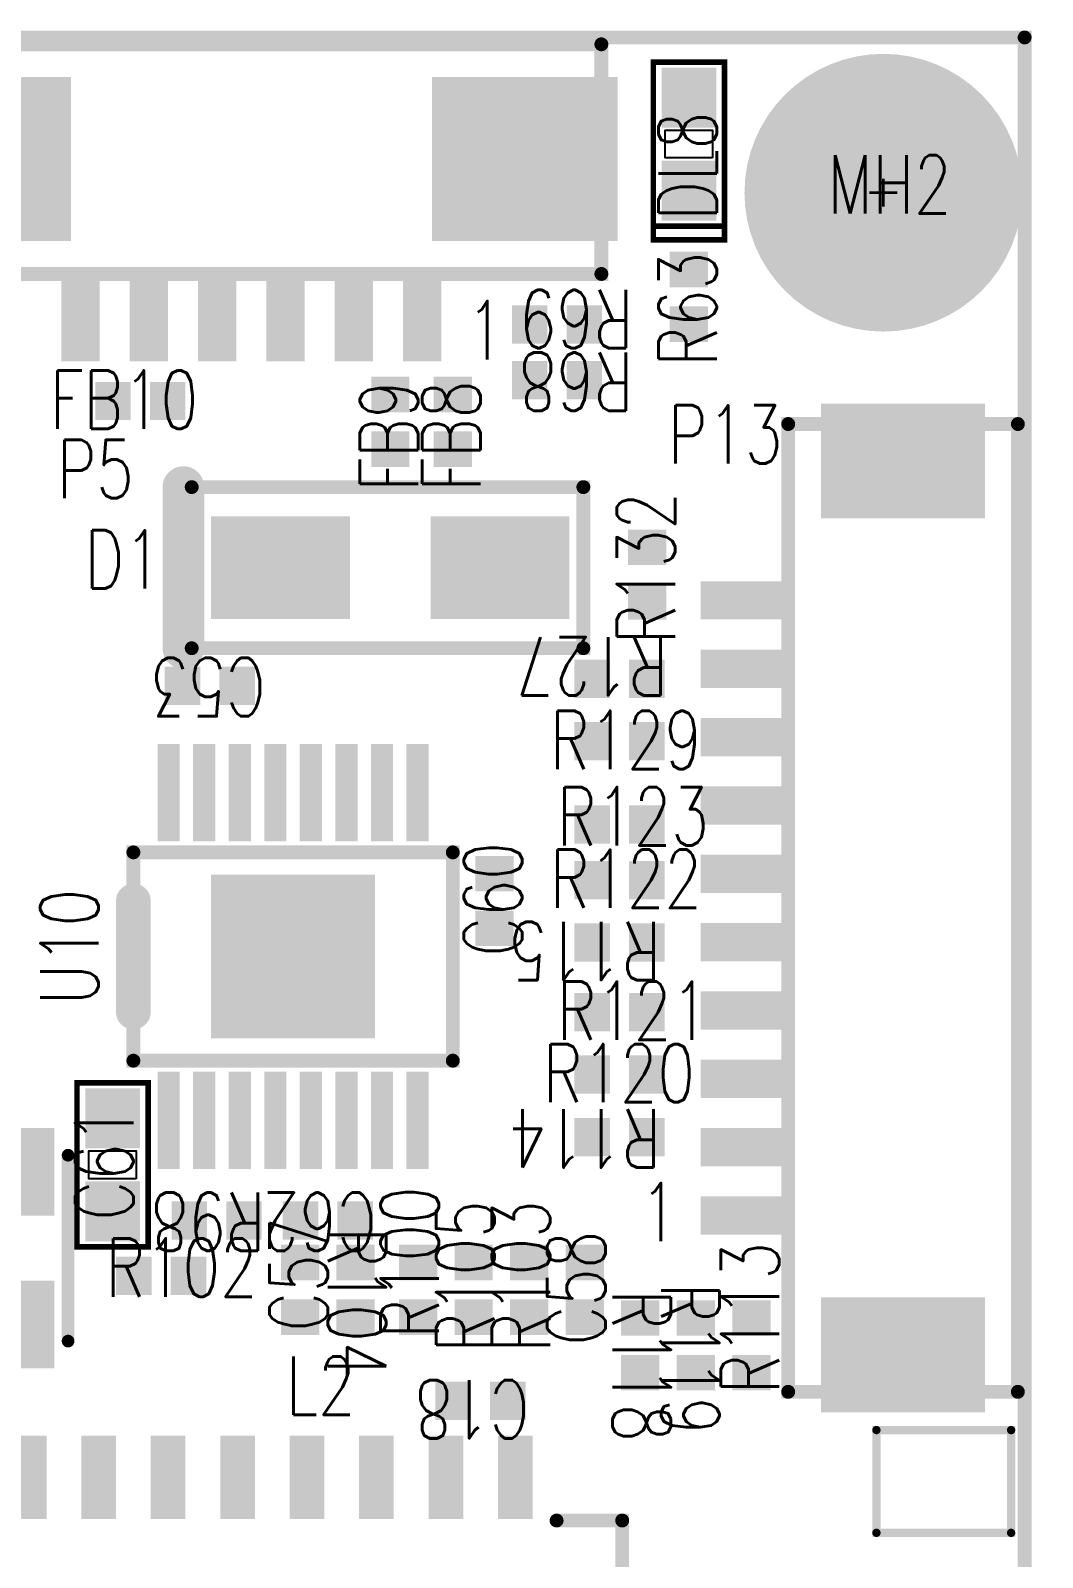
# Model space of a CAD drawing. Extents: x -29.1 to 29.3, y -21.3 to 21.1.
# Drawn here: x 10.82 to 29.33, y -6.8 to 21.13 of the extents above; entities that cross this region are included whole.
import ezdxf

# ---------------------------------------------------------------- set-up
doc = ezdxf.new("R2010")
doc.units = 0
doc.linetypes.add('KEEPOUT_00010000$0', pattern=[2, 1, 1])
doc.layers.get('0').update_dxf_attribs({"linetype": 'CONTINUOUS'})
for name, color, linetype in [('BOARD_OUTLINE_00', 5, 'CONTINUOUS'), ('COPPER_22', 6, 'CONTINUOUS'), ('DRIL_NPLTE_THRU_01', 3, 'CONTINUOUS'), ('DRIL_NPLTE_THRU_02', 112, 'CONTINUOUS'), ('DRIL_NPLTE_THRU_03', 2, 'CONTINUOUS'), ('DRIL_NPLTE_THRU_04', 4, 'CONTINUOUS'), ('DRIL_NPLTE_THRU_05', 171, 'CONTINUOUS'), ('DRIL_NPLTE_THRU_06', 1, 'CONTINUOUS'), ('DRIL_PLTE_THRU_01', 3, 'CONTINUOUS'), ('DRIL_PLTE_THRU_02', 112, 'CONTINUOUS'), ('DRIL_PLTE_THRU_03', 2, 'CONTINUOUS'), ('DRIL_PLTE_THRU_04', 4, 'CONTINUOUS'), ('DRIL_PLTE_THRU_05', 171, 'CONTINUOUS'), ('DRIL_PLTE_THRU_06', 1, 'CONTINUOUS'), ('DRIL_SYMBOL', 5, 'CONTINUOUS'), ('KEEPOUT_01', 136, 'CONTINUOUS'), ('PADS_BOT', 1, 'CONTINUOUS'), ('PADS_INNER', 3, 'CONTINUOUS'), ('PADS_TOP', 3, 'CONTINUOUS'), ('PART_NAME_01', 6, 'CONTINUOUS'), ('PART_TOP_2DLINE_01', 6, 'CONTINUOUS'), ('TEXT_22', 6, 'CONTINUOUS')]:
    doc.layers.add(name, color=color, linetype=linetype)
doc.styles.add('W0$2032', font='simplex', dxfattribs={"width": 0.75})

# ---------------------------------------------------------------- blocks, each defined once
blk = doc.blocks.new('SMOOTH_0$254')
at = {"const_width": 0.127}
blk.add_lwpolyline([(-0.0635, 0, 1), (0.0635, 0, 1)], format="xyb", close=True, dxfattribs=at)
blk = doc.blocks.new('BOARD_1')
at = {"layer": 'BOARD_OUTLINE_00', "const_width": 0.254}
blk.add_lwpolyline([(0, 0), (58, 0), (58, 42), (0, 42)], close=True, dxfattribs=at)
at = {"layer": 'BOARD_OUTLINE_00'}
blk.add_blockref('SMOOTH_0$254', (58, 42), dxfattribs=at)
blk = doc.blocks.new('SMOOTH_0$1524')
at = {"const_width": 0.0762}
blk.add_lwpolyline([(-0.0381, 0, 1), (0.0381, 0, 1)], format="xyb", close=True, dxfattribs=at)
blk = doc.blocks.new('COPPER_28')
at = {"layer": 'COPPER_22', "const_width": 0.1524}
blk.add_lwpolyline([(-1.3716, 0), (-3.8354, 0), (-3.8354, -1.8796), (-1.3716, -1.8796)], close=True, dxfattribs=at)
at = {"layer": 'COPPER_22'}
for p in [(-3.8354, 0), (-1.3716, 0), (-3.8354, -1.8796), (-1.3716, -1.8796)]:
    blk.add_blockref('SMOOTH_0$1524', p, dxfattribs=at)
blk = doc.blocks.new('SMOOTH_0$1016')
at = {"const_width": 0.0508}
blk.add_lwpolyline([(-0.0254, 0, 1), (0.0254, 0, 1)], format="xyb", close=True, dxfattribs=at)
blk = doc.blocks.new('PART_BODY_TOP_58')
at = {"layer": 'KEEPOUT_01', "linetype": 'KEEPOUT_00010000$0'}
blk.add_lwpolyline([(-0.4318, 0.254), (0.4318, 0.254), (0.4318, -0.254), (-0.4318, -0.254)], close=True, dxfattribs=at)
at = {"layer": 'PART_TOP_2DLINE_01', "const_width": 0.1016}
blk.add_lwpolyline([(-0.65, -1.5), (0.65, -1.5), (0.65, 1.5), (-0.65, 1.5), (-0.65, -1.5)], dxfattribs=at)
at = {"layer": 'PART_TOP_2DLINE_01'}
for p in [(-0.65, 1.5), (0.65, 1.5), (-0.65, -1.5), (-0.65, -1.5), (0.65, -1.5)]:
    blk.add_blockref('SMOOTH_0$1016', p, dxfattribs=at)
blk = doc.blocks.new('DRIL_HOLE_0')
blk.add_lwpolyline([(0, 0, 1), (0, 0, 1)], format="xyb", close=True)
blk = doc.blocks.new('PAD_0')
blk.add_lwpolyline([(0, 0, 1), (0, 0, 1)], format="xyb", close=True)
blk = doc.blocks.new('PAD_4')
at = {"const_width": 1}
blk.add_lwpolyline([(-0.55, 0), (0.55, 0)], dxfattribs=at)
blk = doc.blocks.new('STK_TOP_6')
at = {"layer": 'DRIL_NPLTE_THRU_01'}
blk.add_blockref('DRIL_HOLE_0', (0, 0), dxfattribs=at)
at = {"layer": 'DRIL_NPLTE_THRU_02'}
blk.add_blockref('DRIL_HOLE_0', (0, 0), dxfattribs=at)
at = {"layer": 'DRIL_NPLTE_THRU_03'}
blk.add_blockref('DRIL_HOLE_0', (0, 0), dxfattribs=at)
at = {"layer": 'DRIL_NPLTE_THRU_04'}
blk.add_blockref('DRIL_HOLE_0', (0, 0), dxfattribs=at)
at = {"layer": 'DRIL_NPLTE_THRU_05'}
blk.add_blockref('DRIL_HOLE_0', (0, 0), dxfattribs=at)
at = {"layer": 'DRIL_NPLTE_THRU_06'}
blk.add_blockref('DRIL_HOLE_0', (0, 0), dxfattribs=at)
at = {"layer": 'PADS_BOT'}
blk.add_blockref('PAD_0', (0, 0), dxfattribs=at)
at = {"layer": 'PADS_INNER'}
blk.add_blockref('PAD_0', (0, 0), dxfattribs=at)
at = {"layer": 'PADS_TOP', "rotation": 90}
blk.add_blockref('PAD_4', (0, 0), dxfattribs=at)
blk = doc.blocks.new('SYM_TOP_4')
for name, p in [('STK_TOP_6', (0, 0.85)), ('PART_BODY_TOP_58', (0, 0)), ('STK_TOP_6', (0, -0.85))]:
    blk.add_blockref(name, p)
blk = doc.blocks.new('PART_TOP_12')
blk.add_blockref('SYM_TOP_4', (0, 0))
at = {"layer": 'PART_NAME_01', "style": 'W0$2032', "width": 0.75}
blk.add_text('C61', height=1.0668, rotation=270, dxfattribs=at).set_placement((-0.381, 1.016))
blk = doc.blocks.new('SMOOTH_0$232')
at = {"const_width": 0.116}
blk.add_lwpolyline([(-0.058, 0, 1), (0.058, 0, 1)], format="xyb", close=True, dxfattribs=at)
blk = doc.blocks.new('PART_BODY_TOP_61')
at = {"layer": 'PART_TOP_2DLINE_01', "const_width": 0.232}
for points in [[(-1.7, 1.6), (1.7, 1.6)], [(-1.7, -1.6), (1.7, -1.6)]]:
    blk.add_lwpolyline(points, dxfattribs=at)
at = {"layer": 'PART_TOP_2DLINE_01'}
for p in [(-1.7, 1.6), (1.7, 1.6), (-1.7, -1.6), (1.7, -1.6)]:
    blk.add_blockref('SMOOTH_0$232', p, dxfattribs=at)
blk = doc.blocks.new('PAD_5')
at = {"const_width": 1.6002}
blk.add_lwpolyline([(-1.3462, 0), (1.3462, 0)], dxfattribs=at)
blk = doc.blocks.new('STK_TOP_9')
at = {"layer": 'DRIL_NPLTE_THRU_01'}
blk.add_blockref('DRIL_HOLE_0', (0, 0), dxfattribs=at)
at = {"layer": 'DRIL_NPLTE_THRU_02'}
blk.add_blockref('DRIL_HOLE_0', (0, 0), dxfattribs=at)
at = {"layer": 'DRIL_NPLTE_THRU_03'}
blk.add_blockref('DRIL_HOLE_0', (0, 0), dxfattribs=at)
at = {"layer": 'DRIL_NPLTE_THRU_04'}
blk.add_blockref('DRIL_HOLE_0', (0, 0), dxfattribs=at)
at = {"layer": 'DRIL_NPLTE_THRU_05'}
blk.add_blockref('DRIL_HOLE_0', (0, 0), dxfattribs=at)
at = {"layer": 'DRIL_NPLTE_THRU_06'}
blk.add_blockref('DRIL_HOLE_0', (0, 0), dxfattribs=at)
at = {"layer": 'PADS_BOT'}
blk.add_blockref('PAD_0', (0, 0), dxfattribs=at)
at = {"layer": 'PADS_INNER'}
blk.add_blockref('PAD_0', (0, 0), dxfattribs=at)
at = {"layer": 'PADS_TOP', "rotation": 90}
blk.add_blockref('PAD_5', (0, 0), dxfattribs=at)
blk = doc.blocks.new('SYM_TOP_7')
for name, p in [('STK_TOP_9', (-1.397, 0)), ('STK_TOP_9', (1.397, 0)), ('PART_BODY_TOP_61', (0, 0))]:
    blk.add_blockref(name, p)
blk = doc.blocks.new('PART_TOP_14')
blk.add_blockref('SYM_TOP_7', (0, 0))
at = {"layer": 'PART_NAME_01', "style": 'W0$2032', "width": 0.75}
blk.add_text('C55', height=1.0668, rotation=180, dxfattribs=at).set_placement((1.27, 0.635))
blk = doc.blocks.new('SMOOTH_0$762')
at = {"const_width": 0.381}
blk.add_lwpolyline([(-0.1905, 0, 1), (0.1905, 0, 1)], format="xyb", close=True, dxfattribs=at)
blk = doc.blocks.new('PART_BODY_TOP_62')
at = {"layer": 'PART_TOP_2DLINE_01'}
for points, const_width in [([(-1.4732, -3.6322), (-1.4732, 3.5306), (1.4732, 3.5306), (1.4732, -3.6322)], 0.254), ([(-1.4732, -3.7846), (1.4732, -3.7846)], 0.762)]:
    blk.add_lwpolyline(points, dxfattribs=dict(at, const_width=const_width))
for name, p in [('SMOOTH_0$254', (-1.4732, 3.5306)), ('SMOOTH_0$254', (1.4732, 3.5306)), ('SMOOTH_0$762', (-1.4732, -3.7846)), ('SMOOTH_0$254', (-1.4732, -3.6322)), ('SMOOTH_0$762', (1.4732, -3.7846)), ('SMOOTH_0$254', (1.4732, -3.6322))]:
    blk.add_blockref(name, p, dxfattribs=at)
blk = doc.blocks.new('PAD_6')
at = {"const_width": 1.88}
blk.add_lwpolyline([(-1.27, 0), (1.27, 0)], dxfattribs=at)
blk = doc.blocks.new('STK_TOP_10')
at = {"layer": 'DRIL_NPLTE_THRU_01'}
blk.add_blockref('DRIL_HOLE_0', (0, 0), dxfattribs=at)
at = {"layer": 'DRIL_NPLTE_THRU_02'}
blk.add_blockref('DRIL_HOLE_0', (0, 0), dxfattribs=at)
at = {"layer": 'DRIL_NPLTE_THRU_03'}
blk.add_blockref('DRIL_HOLE_0', (0, 0), dxfattribs=at)
at = {"layer": 'DRIL_NPLTE_THRU_04'}
blk.add_blockref('DRIL_HOLE_0', (0, 0), dxfattribs=at)
at = {"layer": 'DRIL_NPLTE_THRU_05'}
blk.add_blockref('DRIL_HOLE_0', (0, 0), dxfattribs=at)
at = {"layer": 'DRIL_NPLTE_THRU_06'}
blk.add_blockref('DRIL_HOLE_0', (0, 0), dxfattribs=at)
at = {"layer": 'PADS_BOT'}
blk.add_blockref('PAD_0', (0, 0), dxfattribs=at)
at = {"layer": 'PADS_INNER'}
blk.add_blockref('PAD_0', (0, 0), dxfattribs=at)
at = {"layer": 'PADS_TOP', "rotation": 90}
blk.add_blockref('PAD_6', (0, 0), dxfattribs=at)
blk = doc.blocks.new('SYM_TOP_8')
for name, p in [('STK_TOP_10', (0, 2.0066)), ('PART_BODY_TOP_62', (0, 0)), ('STK_TOP_10', (0, -2.0066))]:
    blk.add_blockref(name, p)
blk = doc.blocks.new('PART_TOP_19')
blk.add_blockref('SYM_TOP_8', (0, 0))
at = {"layer": 'PART_NAME_01', "style": 'W0$2032', "width": 0.75}
blk.add_text('D1', height=1.0668, rotation=90, dxfattribs=at).set_placement((0.381, -5.588))
blk = doc.blocks.new('PART_BODY_TOP_66')
at = {"layer": 'PART_TOP_2DLINE_01', "const_width": 0.254}
blk.add_lwpolyline([(-8.85, -0.8), (8.85, -0.8), (8.85, -5), (-8.85, -5)], close=True, dxfattribs=at)
at = {"layer": 'PART_TOP_2DLINE_01'}
for p in [(-8.85, -0.8), (8.85, -0.8), (-8.85, -5), (8.85, -5)]:
    blk.add_blockref('SMOOTH_0$254', p, dxfattribs=at)
blk = doc.blocks.new('PAD_7')
at = {"const_width": 0.7}
blk.add_lwpolyline([(-0.8, 0), (0.8, 0)], dxfattribs=at)
blk = doc.blocks.new('STK_TOP_12')
at = {"layer": 'DRIL_NPLTE_THRU_01'}
blk.add_blockref('DRIL_HOLE_0', (0, 0), dxfattribs=at)
at = {"layer": 'DRIL_NPLTE_THRU_02'}
blk.add_blockref('DRIL_HOLE_0', (0, 0), dxfattribs=at)
at = {"layer": 'DRIL_NPLTE_THRU_03'}
blk.add_blockref('DRIL_HOLE_0', (0, 0), dxfattribs=at)
at = {"layer": 'DRIL_NPLTE_THRU_04'}
blk.add_blockref('DRIL_HOLE_0', (0, 0), dxfattribs=at)
at = {"layer": 'DRIL_NPLTE_THRU_05'}
blk.add_blockref('DRIL_HOLE_0', (0, 0), dxfattribs=at)
at = {"layer": 'DRIL_NPLTE_THRU_06'}
blk.add_blockref('DRIL_HOLE_0', (0, 0), dxfattribs=at)
at = {"layer": 'PADS_BOT'}
blk.add_blockref('PAD_0', (0, 0), dxfattribs=at)
at = {"layer": 'PADS_INNER'}
blk.add_blockref('PAD_0', (0, 0), dxfattribs=at)
at = {"layer": 'PADS_TOP', "rotation": 90}
blk.add_blockref('PAD_7', (0, 0), dxfattribs=at)
blk = doc.blocks.new('PAD_8')
at = {"const_width": 2.1}
blk.add_lwpolyline([(-1.5, 0), (1.5, 0)], dxfattribs=at)
blk = doc.blocks.new('STK_TOP_13')
at = {"layer": 'DRIL_NPLTE_THRU_01'}
blk.add_blockref('DRIL_HOLE_0', (0, 0), dxfattribs=at)
at = {"layer": 'DRIL_NPLTE_THRU_02'}
blk.add_blockref('DRIL_HOLE_0', (0, 0), dxfattribs=at)
at = {"layer": 'DRIL_NPLTE_THRU_03'}
blk.add_blockref('DRIL_HOLE_0', (0, 0), dxfattribs=at)
at = {"layer": 'DRIL_NPLTE_THRU_04'}
blk.add_blockref('DRIL_HOLE_0', (0, 0), dxfattribs=at)
at = {"layer": 'DRIL_NPLTE_THRU_05'}
blk.add_blockref('DRIL_HOLE_0', (0, 0), dxfattribs=at)
at = {"layer": 'DRIL_NPLTE_THRU_06'}
blk.add_blockref('DRIL_HOLE_0', (0, 0), dxfattribs=at)
at = {"layer": 'PADS_BOT'}
blk.add_blockref('PAD_0', (0, 0), dxfattribs=at)
at = {"layer": 'PADS_INNER'}
blk.add_blockref('PAD_0', (0, 0), dxfattribs=at)
at = {"layer": 'PADS_TOP', "rotation": 90}
blk.add_blockref('PAD_8', (0, 0), dxfattribs=at)
blk = doc.blocks.new('SYM_TOP_12')
for name, p in [('STK_TOP_12', (-5.625, 0)), ('STK_TOP_12', (-4.375, 0)), ('STK_TOP_12', (-3.125, 0)), ('STK_TOP_12', (-1.875, 0)), ('STK_TOP_12', (-0.625, 0)), ('STK_TOP_12', (0.625, 0)), ('STK_TOP_12', (1.875, 0)), ('STK_TOP_12', (3.125, 0)), ('STK_TOP_12', (4.375, 0)), ('STK_TOP_12', (5.625, 0)), ('STK_TOP_13', (-8.175, -2.9)), ('STK_TOP_13', (8.175, -2.9)), ('PART_BODY_TOP_66', (0, 0))]:
    blk.add_blockref(name, p)
blk = doc.blocks.new('PART_TOP_31')
blk.add_blockref('SYM_TOP_12', (0, 0))
at = {"layer": 'PART_NAME_01', "style": 'W0$2032', "width": 0.75}
blk.add_text('P13', height=1.0668, rotation=270, dxfattribs=at).set_placement((8.128, 1.397))
blk = doc.blocks.new('PART_BODY_TOP_68')
at = {"layer": 'PART_TOP_2DLINE_01', "const_width": 0.254}
blk.add_lwpolyline([(-6.4, -0.8), (6.4, -0.8), (6.4, -5), (-6.4, -5)], close=True, dxfattribs=at)
at = {"layer": 'PART_TOP_2DLINE_01'}
for p in [(-6.4, -0.8), (6.4, -0.8), (-6.4, -5), (6.4, -5)]:
    blk.add_blockref('SMOOTH_0$254', p, dxfattribs=at)
blk = doc.blocks.new('PAD_9')
at = {"const_width": 3}
blk.add_lwpolyline([(-1.7, 0), (1.7, 0)], dxfattribs=at)
blk = doc.blocks.new('STK_TOP_14')
at = {"layer": 'DRIL_NPLTE_THRU_01'}
blk.add_blockref('DRIL_HOLE_0', (0, 0), dxfattribs=at)
at = {"layer": 'DRIL_NPLTE_THRU_02'}
blk.add_blockref('DRIL_HOLE_0', (0, 0), dxfattribs=at)
at = {"layer": 'DRIL_NPLTE_THRU_03'}
blk.add_blockref('DRIL_HOLE_0', (0, 0), dxfattribs=at)
at = {"layer": 'DRIL_NPLTE_THRU_04'}
blk.add_blockref('DRIL_HOLE_0', (0, 0), dxfattribs=at)
at = {"layer": 'DRIL_NPLTE_THRU_05'}
blk.add_blockref('DRIL_HOLE_0', (0, 0), dxfattribs=at)
at = {"layer": 'DRIL_NPLTE_THRU_06'}
blk.add_blockref('DRIL_HOLE_0', (0, 0), dxfattribs=at)
at = {"layer": 'PADS_BOT'}
blk.add_blockref('PAD_0', (0, 0), dxfattribs=at)
at = {"layer": 'PADS_INNER'}
blk.add_blockref('PAD_0', (0, 0), dxfattribs=at)
at = {"layer": 'PADS_TOP'}
blk.add_blockref('PAD_9', (0, 0), dxfattribs=at)
blk = doc.blocks.new('SYM_TOP_14')
for name, p in [('STK_TOP_12', (-3.125, 0)), ('STK_TOP_12', (-1.875, 0)), ('STK_TOP_12', (-0.625, 0)), ('STK_TOP_12', (0.625, 0)), ('STK_TOP_12', (1.875, 0)), ('STK_TOP_12', (3.125, 0)), ('PART_BODY_TOP_68', (0, 0)), ('STK_TOP_14', (-5, -2.9)), ('STK_TOP_14', (5, -2.9))]:
    blk.add_blockref(name, p)
blk = doc.blocks.new('PART_TOP_33')
blk.add_blockref('SYM_TOP_14', (0, 0))
at = {"layer": 'PART_NAME_01', "style": 'W0$2032', "width": 0.75}
blk.add_text('P5', height=1.0668, rotation=180, dxfattribs=at).set_placement((3.556, 3.302))
blk = doc.blocks.new('SMOOTH_0$635')
at = {"const_width": 0.3175}
blk.add_lwpolyline([(-0.15875, 0, 1), (0.15875, 0, 1)], format="xyb", close=True, dxfattribs=at)
blk = doc.blocks.new('PART_BODY_TOP_69')
at = {"layer": 'PART_TOP_2DLINE_01', "const_width": 0.254}
blk.add_lwpolyline([(-2.921, -1.905), (2.921, -1.905), (2.921, 1.905), (-2.921, 1.905)], close=True, dxfattribs=at)
at = {"layer": 'PART_TOP_2DLINE_01', "const_width": 0.635}
blk.add_lwpolyline([(-2.921, 1.016), (-2.921, -1.016)], dxfattribs=at)
at = {"layer": 'PART_TOP_2DLINE_01'}
for name, p in [('SMOOTH_0$254', (-2.921, 1.905)), ('SMOOTH_0$254', (2.921, 1.905)), ('SMOOTH_0$635', (-2.921, 1.016)), ('SMOOTH_0$635', (-2.921, -1.016)), ('SMOOTH_0$254', (-2.921, -1.905)), ('SMOOTH_0$254', (2.921, -1.905))]:
    blk.add_blockref(name, p, dxfattribs=at)
blk = doc.blocks.new('PAD_10')
at = {"const_width": 0.406}
blk.add_lwpolyline([(-0.889, 0), (0.889, 0)], dxfattribs=at)
blk = doc.blocks.new('STK_TOP_15')
at = {"layer": 'DRIL_NPLTE_THRU_01'}
blk.add_blockref('DRIL_HOLE_0', (0, 0), dxfattribs=at)
at = {"layer": 'DRIL_NPLTE_THRU_02'}
blk.add_blockref('DRIL_HOLE_0', (0, 0), dxfattribs=at)
at = {"layer": 'DRIL_NPLTE_THRU_03'}
blk.add_blockref('DRIL_HOLE_0', (0, 0), dxfattribs=at)
at = {"layer": 'DRIL_NPLTE_THRU_04'}
blk.add_blockref('DRIL_HOLE_0', (0, 0), dxfattribs=at)
at = {"layer": 'DRIL_NPLTE_THRU_05'}
blk.add_blockref('DRIL_HOLE_0', (0, 0), dxfattribs=at)
at = {"layer": 'DRIL_NPLTE_THRU_06'}
blk.add_blockref('DRIL_HOLE_0', (0, 0), dxfattribs=at)
at = {"layer": 'PADS_BOT'}
blk.add_blockref('PAD_0', (0, 0), dxfattribs=at)
at = {"layer": 'PADS_INNER'}
blk.add_blockref('PAD_0', (0, 0), dxfattribs=at)
at = {"layer": 'PADS_TOP', "rotation": 90}
blk.add_blockref('PAD_10', (0, 0), dxfattribs=at)
blk = doc.blocks.new('PAD_11')
at = {"const_width": 2.9972}
blk.add_lwpolyline([(-1.4986, 0), (1.4986, 0)], dxfattribs=at)
blk = doc.blocks.new('STK_TOP_16')
at = {"layer": 'DRIL_NPLTE_THRU_01'}
blk.add_blockref('DRIL_HOLE_0', (0, 0), dxfattribs=at)
at = {"layer": 'DRIL_NPLTE_THRU_02'}
blk.add_blockref('DRIL_HOLE_0', (0, 0), dxfattribs=at)
at = {"layer": 'DRIL_NPLTE_THRU_03'}
blk.add_blockref('DRIL_HOLE_0', (0, 0), dxfattribs=at)
at = {"layer": 'DRIL_NPLTE_THRU_04'}
blk.add_blockref('DRIL_HOLE_0', (0, 0), dxfattribs=at)
at = {"layer": 'DRIL_NPLTE_THRU_05'}
blk.add_blockref('DRIL_HOLE_0', (0, 0), dxfattribs=at)
at = {"layer": 'DRIL_NPLTE_THRU_06'}
blk.add_blockref('DRIL_HOLE_0', (0, 0), dxfattribs=at)
at = {"layer": 'PADS_BOT'}
blk.add_blockref('PAD_0', (0, 0), dxfattribs=at)
at = {"layer": 'PADS_INNER'}
blk.add_blockref('PAD_0', (0, 0), dxfattribs=at)
at = {"layer": 'PADS_TOP'}
blk.add_blockref('PAD_11', (0, 0), dxfattribs=at)
blk = doc.blocks.new('SYM_TOP_15')
for name, p in [('STK_TOP_15', (-2.275, 2.997)), ('STK_TOP_15', (-1.625, 2.997)), ('STK_TOP_15', (-0.975, 2.997)), ('STK_TOP_15', (-0.325, 2.997)), ('STK_TOP_15', (0.325, 2.997)), ('STK_TOP_15', (0.975, 2.997)), ('STK_TOP_15', (1.625, 2.997)), ('STK_TOP_15', (2.275, 2.997)), ('PART_BODY_TOP_69', (0, 0)), ('STK_TOP_16', (0, 0)), ('STK_TOP_15', (-2.275, -2.997)), ('STK_TOP_15', (-1.625, -2.997)), ('STK_TOP_15', (-0.975, -2.997)), ('STK_TOP_15', (-0.325, -2.997)), ('STK_TOP_15', (0.325, -2.997)), ('STK_TOP_15', (0.975, -2.997)), ('STK_TOP_15', (1.625, -2.997)), ('STK_TOP_15', (2.275, -2.997))]:
    blk.add_blockref(name, p)
blk = doc.blocks.new('PART_TOP_35')
blk.add_blockref('SYM_TOP_15', (0, 0))
at = {"layer": 'PART_NAME_01', "style": 'W0$2032', "width": 0.75}
blk.add_text('U10', height=1.0668, rotation=90, dxfattribs=at).set_placement((-3.556, -0.889))
blk = doc.blocks.new('PAD_19')
at = {"const_width": 0.65}
blk.add_lwpolyline([(-0.35, 0), (0.35, 0)], dxfattribs=at)
blk = doc.blocks.new('STK_TOP_31')
at = {"layer": 'DRIL_NPLTE_THRU_01'}
blk.add_blockref('DRIL_HOLE_0', (0, 0), dxfattribs=at)
at = {"layer": 'DRIL_NPLTE_THRU_02'}
blk.add_blockref('DRIL_HOLE_0', (0, 0), dxfattribs=at)
at = {"layer": 'DRIL_NPLTE_THRU_03'}
blk.add_blockref('DRIL_HOLE_0', (0, 0), dxfattribs=at)
at = {"layer": 'DRIL_NPLTE_THRU_04'}
blk.add_blockref('DRIL_HOLE_0', (0, 0), dxfattribs=at)
at = {"layer": 'DRIL_NPLTE_THRU_05'}
blk.add_blockref('DRIL_HOLE_0', (0, 0), dxfattribs=at)
at = {"layer": 'DRIL_NPLTE_THRU_06'}
blk.add_blockref('DRIL_HOLE_0', (0, 0), dxfattribs=at)
at = {"layer": 'PADS_BOT'}
blk.add_blockref('PAD_0', (0, 0), dxfattribs=at)
at = {"layer": 'PADS_INNER'}
blk.add_blockref('PAD_0', (0, 0), dxfattribs=at)
at = {"layer": 'PADS_TOP', "rotation": 90}
blk.add_blockref('PAD_19', (0, 0), dxfattribs=at)
blk = doc.blocks.new('SYM_TOP_25')
for p in [(-0.5, 0), (0.5, 0)]:
    blk.add_blockref('STK_TOP_31', p)
blk = doc.blocks.new('PART_TOP_75')
blk.add_blockref('SYM_TOP_25', (0, 0))
at = {"layer": 'PART_NAME_01', "style": 'W0$2032', "width": 0.75}
blk.add_text('C18', height=1.0668, dxfattribs=at).set_placement((-0.889, -0.381))
blk = doc.blocks.new('PART_TOP_104')
blk.add_blockref('SYM_TOP_25', (0, 0))
at = {"layer": 'PART_NAME_01', "style": 'W0$2032', "width": 0.75}
blk.add_text('C53', height=1.0668, rotation=180, dxfattribs=at).set_placement((1.016, 0.508))
blk = doc.blocks.new('PART_TOP_105')
blk.add_blockref('SYM_TOP_25', (0, 0))
at = {"layer": 'PART_NAME_01', "style": 'W0$2032', "width": 0.75}
blk.add_text('C57', height=1.0668, rotation=180, dxfattribs=at).set_placement((0.762, 0.508))
blk = doc.blocks.new('PART_TOP_106')
blk.add_blockref('SYM_TOP_25', (0, 0))
at = {"layer": 'PART_NAME_01', "style": 'W0$2032', "width": 0.75}
blk.add_text('C58', height=1.0668, dxfattribs=at).set_placement((-1.016, -0.381))
blk = doc.blocks.new('PART_TOP_108')
blk.add_blockref('SYM_TOP_25', (0, 0))
at = {"layer": 'PART_NAME_01', "style": 'W0$2032', "width": 0.75}
blk.add_text('C60', height=1.0668, dxfattribs=at).set_placement((-1.016, -0.508))
blk = doc.blocks.new('PART_TOP_109')
blk.add_blockref('SYM_TOP_25', (0, 0))
at = {"layer": 'PART_NAME_01', "style": 'W0$2032', "width": 0.75}
blk.add_text('C62', height=1.0668, rotation=180, dxfattribs=at).set_placement((0.889, 0.508))
blk = doc.blocks.new('PART_TOP_144')
blk.add_blockref('SYM_TOP_25', (0, 0))
at = {"layer": 'PART_NAME_01', "style": 'W0$2032', "width": 0.75}
blk.add_text('FB8', height=1.0668, rotation=180, dxfattribs=at).set_placement((1.27, 0.508))
blk = doc.blocks.new('PART_TOP_145')
blk.add_blockref('SYM_TOP_25', (0, 0))
at = {"layer": 'PART_NAME_01', "style": 'W0$2032', "width": 0.75}
blk.add_text('FB9', height=1.0668, rotation=180, dxfattribs=at).set_placement((1.27, 0.508))
blk = doc.blocks.new('PART_TOP_147')
blk.add_blockref('SYM_TOP_25', (0, 0))
at = {"layer": 'PART_NAME_01', "style": 'W0$2032', "width": 0.75}
blk.add_text('R100', height=1.0668, rotation=180, dxfattribs=at).set_placement((0.889, 0.381))
blk = doc.blocks.new('PART_TOP_148')
blk.add_blockref('SYM_TOP_25', (0, 0))
at = {"layer": 'PART_NAME_01', "style": 'W0$2032', "width": 0.75}
blk.add_text('R102', height=1.0668, dxfattribs=at).set_placement((-1.016, -0.381))
blk = doc.blocks.new('PART_TOP_149')
blk.add_blockref('SYM_TOP_25', (0, 0))
at = {"layer": 'PART_NAME_01', "style": 'W0$2032', "width": 0.75}
blk.add_text('R103', height=1.0668, dxfattribs=at).set_placement((-1.143, -0.381))
blk = doc.blocks.new('PART_TOP_150')
blk.add_blockref('SYM_TOP_25', (0, 0))
at = {"layer": 'PART_NAME_01', "style": 'W0$2032', "width": 0.75}
blk.add_text('R104', height=1.0668, dxfattribs=at).set_placement((-1.143, -0.508))
blk = doc.blocks.new('PART_TOP_151')
blk.add_blockref('SYM_TOP_25', (0, 0))
at = {"layer": 'PART_NAME_01', "style": 'W0$2032', "width": 0.75}
blk.add_text('R105', height=1.0668, dxfattribs=at).set_placement((-1.143, -0.381))
blk = doc.blocks.new('PART_TOP_159')
blk.add_blockref('SYM_TOP_25', (0, 0))
at = {"layer": 'PART_NAME_01', "style": 'W0$2032', "width": 0.75}
blk.add_text('R113', height=1.0668, dxfattribs=at).set_placement((-0.889, -0.508))
blk = doc.blocks.new('PART_TOP_160')
blk.add_blockref('SYM_TOP_25', (0, 0))
at = {"layer": 'PART_NAME_01', "style": 'W0$2032', "width": 0.75}
blk.add_text('R114', height=1.0668, dxfattribs=at).set_placement((-0.762, -0.508))
blk = doc.blocks.new('PART_TOP_161')
blk.add_blockref('SYM_TOP_25', (0, 0))
at = {"layer": 'PART_NAME_01', "style": 'W0$2032', "width": 0.75}
blk.add_text('R115', height=1.0668, dxfattribs=at).set_placement((-0.762, -0.381))
blk = doc.blocks.new('PART_TOP_164')
blk.add_blockref('SYM_TOP_25', (0, 0))
at = {"layer": 'PART_NAME_01', "style": 'W0$2032', "width": 0.75}
blk.add_text('R118', height=1.0668, dxfattribs=at).set_placement((-1.016, -0.508))
blk = doc.blocks.new('PART_TOP_165')
blk.add_blockref('SYM_TOP_25', (0, 0))
at = {"layer": 'PART_NAME_01', "style": 'W0$2032', "width": 0.75}
blk.add_text('R119', height=1.0668, dxfattribs=at).set_placement((-1.143, -0.635))
blk = doc.blocks.new('PART_TOP_166')
blk.add_blockref('SYM_TOP_25', (0, 0))
at = {"layer": 'PART_NAME_01', "style": 'W0$2032', "width": 0.75}
blk.add_text('R120', height=1.0668, dxfattribs=at).set_placement((-1.397, -0.508))
blk = doc.blocks.new('PART_TOP_167')
blk.add_blockref('SYM_TOP_25', (0, 0))
at = {"layer": 'PART_NAME_01', "style": 'W0$2032', "width": 0.75}
blk.add_text('R121', height=1.0668, dxfattribs=at).set_placement((-1.143, -0.508))
blk = doc.blocks.new('PART_TOP_168')
blk.add_blockref('SYM_TOP_25', (0, 0))
at = {"layer": 'PART_NAME_01', "style": 'W0$2032', "width": 0.75}
blk.add_text('R122', height=1.0668, dxfattribs=at).set_placement((-1.27, -0.508))
blk = doc.blocks.new('PART_TOP_169')
blk.add_blockref('SYM_TOP_25', (0, 0))
at = {"layer": 'PART_NAME_01', "style": 'W0$2032', "width": 0.75}
blk.add_text('R123', height=1.0668, dxfattribs=at).set_placement((-1.143, -0.381))
blk = doc.blocks.new('PART_TOP_173')
blk.add_blockref('SYM_TOP_25', (0, 0))
at = {"layer": 'PART_NAME_01', "style": 'W0$2032', "width": 0.75}
blk.add_text('R127', height=1.0668, rotation=180, dxfattribs=at).set_placement((0.889, 0.762))
blk = doc.blocks.new('PART_TOP_175')
blk.add_blockref('SYM_TOP_25', (0, 0))
at = {"layer": 'PART_NAME_01', "style": 'W0$2032', "width": 0.75}
blk.add_text('R129', height=1.0668, rotation=180, dxfattribs=at).set_placement((1.27, 0.508))
blk = doc.blocks.new('PART_TOP_178')
blk.add_blockref('SYM_TOP_25', (0, 0))
at = {"layer": 'PART_NAME_01', "style": 'W0$2032', "width": 0.75}
blk.add_text('R132', height=1.0668, dxfattribs=at).set_placement((-1.27, -0.508))
blk = doc.blocks.new('PART_TOP_233')
blk.add_blockref('SYM_TOP_25', (0, 0))
at = {"layer": 'PART_NAME_01', "style": 'W0$2032', "width": 0.75}
blk.add_text('R63', height=1.0668, dxfattribs=at).set_placement((-1.27, -0.508))
blk = doc.blocks.new('PART_TOP_238')
blk.add_blockref('SYM_TOP_25', (0, 0))
at = {"layer": 'PART_NAME_01', "style": 'W0$2032', "width": 0.75}
blk.add_text('R68', height=1.0668, dxfattribs=at).set_placement((-1.397, -0.508))
blk = doc.blocks.new('PART_TOP_239')
blk.add_blockref('SYM_TOP_25', (0, 0))
at = {"layer": 'PART_NAME_01', "style": 'W0$2032', "width": 0.75}
blk.add_text('R69', height=1.0668, dxfattribs=at).set_placement((-1.397, -0.635))
blk = doc.blocks.new('PART_TOP_268')
blk.add_blockref('SYM_TOP_25', (0, 0))
at = {"layer": 'PART_NAME_01', "style": 'W0$2032', "width": 0.75}
blk.add_text('R98', height=1.0668, rotation=180, dxfattribs=at).set_placement((0.889, 0.508))
blk = doc.blocks.new('PART_TOP_279')
blk.add_blockref('SYM_TOP_25', (0, 0))
at = {"layer": 'PART_NAME_01', "style": 'W0$2032', "width": 0.75}
blk.add_text('FB10', height=1.0668, dxfattribs=at).set_placement((-1.651, -0.508))
blk = doc.blocks.new('PART_BODY_TOP_80')
at = {"layer": 'KEEPOUT_01', "linetype": 'KEEPOUT_00010000$0'}
blk.add_lwpolyline([(-0.4318, 0.254), (0.4318, 0.254), (0.4318, -0.254), (-0.4318, -0.254)], close=True, dxfattribs=at)
at = {"layer": 'PART_TOP_2DLINE_01', "const_width": 0.1016}
for points in [[(-0.65, 1.4986), (-0.65, 1.7526), (0.65, 1.7526), (0.65, 1.4986)], [(-0.65, -1.5), (0.65, -1.5), (0.65, 1.5), (-0.65, 1.5), (-0.65, -1.5)]]:
    blk.add_lwpolyline(points, dxfattribs=at)
at = {"layer": 'PART_TOP_2DLINE_01'}
for p in [(-0.65, 1.7526), (0.65, 1.7526), (-0.65, 1.5), (-0.65, 1.4986), (0.65, 1.5), (0.65, 1.4986), (-0.65, -1.5), (-0.65, -1.5), (0.65, -1.5)]:
    blk.add_blockref('SMOOTH_0$1016', p, dxfattribs=at)
blk = doc.blocks.new('SYM_TOP_26')
for name, p in [('PART_BODY_TOP_80', (0, 0)), ('STK_TOP_6', (0, 0.85)), ('STK_TOP_6', (0, -0.85))]:
    blk.add_blockref(name, p)
blk = doc.blocks.new('PART_TOP_292')
blk.add_blockref('SYM_TOP_26', (0, 0))
at = {"layer": 'PART_NAME_01', "style": 'W0$2032', "width": 0.75}
blk.add_text('DL8', height=1.0668, rotation=270, dxfattribs=at).set_placement((-0.508, 1.397))
blk = doc.blocks.new('PART_BODY_TOP_81')
at = {"layer": 'PART_TOP_2DLINE_01'}
for points, const_width in [([(-6.4, 3.4), (-6.4, -3.4), (-5.2, -3.4)], 0.254), ([(-6.4, 3.4), (-5.2, 3.4)], 0.254), ([(6.4, -3.4), (6.4, 3.4), (5.2, 3.4)], 0.254), ([(-6.4, 0.635), (-6.4, -0.635)], 0.635), ([(6.4, -3.4), (5.2, -3.4)], 0.254)]:
    blk.add_lwpolyline(points, dxfattribs=dict(at, const_width=const_width))
for name, p in [('SMOOTH_0$254', (-6.4, 3.4)), ('SMOOTH_0$254', (-6.4, 3.4)), ('SMOOTH_0$254', (-5.2, 3.4)), ('SMOOTH_0$254', (5.2, 3.4)), ('SMOOTH_0$254', (6.4, 3.4)), ('SMOOTH_0$635', (-6.4, 0.635)), ('SMOOTH_0$635', (-6.4, -0.635)), ('SMOOTH_0$254', (-6.4, -3.4)), ('SMOOTH_0$254', (-5.2, -3.4)), ('SMOOTH_0$254', (5.2, -3.4)), ('SMOOTH_0$254', (6.4, -3.4)), ('SMOOTH_0$254', (6.4, -3.4))]:
    blk.add_blockref(name, p, dxfattribs=at)
blk = doc.blocks.new('PAD_20')
at = {"const_width": 0.635}
blk.add_lwpolyline([(-0.762, 0), (0.762, 0)], dxfattribs=at)
blk = doc.blocks.new('STK_TOP_32')
at = {"layer": 'DRIL_NPLTE_THRU_01'}
blk.add_blockref('DRIL_HOLE_0', (0, 0), dxfattribs=at)
at = {"layer": 'DRIL_NPLTE_THRU_02'}
blk.add_blockref('DRIL_HOLE_0', (0, 0), dxfattribs=at)
at = {"layer": 'DRIL_NPLTE_THRU_03'}
blk.add_blockref('DRIL_HOLE_0', (0, 0), dxfattribs=at)
at = {"layer": 'DRIL_NPLTE_THRU_04'}
blk.add_blockref('DRIL_HOLE_0', (0, 0), dxfattribs=at)
at = {"layer": 'DRIL_NPLTE_THRU_05'}
blk.add_blockref('DRIL_HOLE_0', (0, 0), dxfattribs=at)
at = {"layer": 'DRIL_NPLTE_THRU_06'}
blk.add_blockref('DRIL_HOLE_0', (0, 0), dxfattribs=at)
at = {"layer": 'PADS_BOT'}
blk.add_blockref('PAD_0', (0, 0), dxfattribs=at)
at = {"layer": 'PADS_INNER'}
blk.add_blockref('PAD_0', (0, 0), dxfattribs=at)
at = {"layer": 'PADS_TOP', "rotation": 90}
blk.add_blockref('PAD_20', (0, 0), dxfattribs=at)
blk = doc.blocks.new('SYM_TOP_27')
for name, p in [('STK_TOP_32', (-4.445, 4.191)), ('STK_TOP_32', (-3.175, 4.191)), ('STK_TOP_32', (-1.905, 4.191)), ('STK_TOP_32', (-0.635, 4.191)), ('STK_TOP_32', (0.635, 4.191)), ('STK_TOP_32', (1.905, 4.191)), ('STK_TOP_32', (3.175, 4.191)), ('STK_TOP_32', (4.445, 4.191)), ('PART_BODY_TOP_81', (0, 0)), ('STK_TOP_32', (-4.445, -4.191)), ('STK_TOP_32', (-3.175, -4.191)), ('STK_TOP_32', (-1.905, -4.191)), ('STK_TOP_32', (-0.635, -4.191)), ('STK_TOP_32', (0.635, -4.191)), ('STK_TOP_32', (1.905, -4.191)), ('STK_TOP_32', (3.175, -4.191)), ('STK_TOP_32', (4.445, -4.191))]:
    blk.add_blockref(name, p)
blk = doc.blocks.new('PART_TOP_296')
blk.add_blockref('SYM_TOP_27', (0, 0))
at = {"layer": 'PART_NAME_01', "style": 'W0$2032', "width": 0.75}
blk.add_text('L2', height=1.0668, rotation=180, dxfattribs=at).set_placement((-0.254, -5.334))
blk = doc.blocks.new('DRIL_SYMBOL_2$794')
at = {"layer": 'DRIL_SYMBOL', "const_width": 0.0508}
for points in [[(0, -0.254), (0, 0.254)], [(-0.254, 0), (0.254, 0)]]:
    blk.add_lwpolyline(points, dxfattribs=at)
blk = doc.blocks.new('DRIL_HOLE_2$794')
at = {"const_width": 1.397}
blk.add_lwpolyline([(-0.6985, 0, 1), (0.6985, 0, 1)], format="xyb", close=True, dxfattribs=at)
blk.add_blockref('DRIL_SYMBOL_2$794', (0, 0))
blk = doc.blocks.new('PAD_29')
at = {"const_width": 2.54}
blk.add_lwpolyline([(0, -1.27, 1), (0, 1.27, 1)], format="xyb", close=True, dxfattribs=at)
blk = doc.blocks.new('STK_TOP_45')
at = {"layer": 'DRIL_PLTE_THRU_01'}
blk.add_blockref('DRIL_HOLE_2$794', (0, 0), dxfattribs=at)
at = {"layer": 'DRIL_PLTE_THRU_02'}
blk.add_blockref('DRIL_HOLE_2$794', (0, 0), dxfattribs=at)
at = {"layer": 'DRIL_PLTE_THRU_03'}
blk.add_blockref('DRIL_HOLE_2$794', (0, 0), dxfattribs=at)
at = {"layer": 'DRIL_PLTE_THRU_04'}
blk.add_blockref('DRIL_HOLE_2$794', (0, 0), dxfattribs=at)
at = {"layer": 'DRIL_PLTE_THRU_05'}
blk.add_blockref('DRIL_HOLE_2$794', (0, 0), dxfattribs=at)
at = {"layer": 'DRIL_PLTE_THRU_06'}
blk.add_blockref('DRIL_HOLE_2$794', (0, 0), dxfattribs=at)
at = {"layer": 'PADS_BOT'}
blk.add_blockref('PAD_29', (0, 0), dxfattribs=at)
at = {"layer": 'PADS_INNER'}
blk.add_blockref('PAD_29', (0, 0), dxfattribs=at)
at = {"layer": 'PADS_TOP'}
blk.add_blockref('PAD_29', (0, 0), dxfattribs=at)
blk = doc.blocks.new('SYM_TOP_34')
blk.add_blockref('STK_TOP_45', (0, 0))
blk = doc.blocks.new('PART_TOP_314')
blk.add_blockref('SYM_TOP_34', (0, 0))
at = {"layer": 'PART_NAME_01', "style": 'W0$2032', "width": 0.75}
blk.add_text('MH2', height=1.0668, dxfattribs=at).set_placement((-1.016, -0.381))

msp = doc.modelspace()

# ---------------------------------------------------------------- block references
for name, p in [('BOARD_1', (-29, -21)), ('PART_TOP_314', (26.416, 18.161)), ('PART_TOP_279', (12.827, 14.351)), ('PART_TOP_104', (14.097, 9.144)), ('PART_TOP_173', (21.59, 9.271)), ('PART_TOP_35', (15.621, 4.191)), ('PART_TOP_169', (21.59, 6.604)), ('PART_TOP_168', (21.59, 5.588)), ('PART_TOP_167', (21.59, 3.175)), ('PART_TOP_166', (21.59, 2.032)), ('PART_TOP_268', (14.224, -0.635)), ('PART_TOP_109', (16.256, -0.635)), ('PART_TOP_148', (13.208, -1.651)), ('COPPER_28', (30.1244, -4.4704))]:
    msp.add_blockref(name, p)
for name, p, rotation in [('PART_TOP_33', (14.859, 15.875), 180), ('PART_TOP_292', (22.86, 19.05), 180), ('PART_TOP_233', (22.86, 16.256), 90), ('PART_TOP_239', (20.447, 15.748), 180), ('PART_TOP_238', (20.447, 14.732), 180), ('PART_TOP_145', (17.399, 13.97), 270), ('PART_TOP_144', (18.542, 13.97), 270), ('PART_TOP_31', (23.876, 5.08), 90), ('PART_TOP_19', (17.399, 11.303), 270), ('PART_TOP_178', (22.098, 11.176), 90), ('PART_TOP_175', (21.59, 8.128), 180), ('PART_TOP_108', (19.304, 5.207), 90), ('PART_TOP_161', (21.59, 4.445), 180), ('PART_TOP_12', (12.319, 0.381), 180), ('PART_TOP_160', (21.59, 0.889), 180), ('PART_TOP_14', (9.906, -1.143), 90), ('PART_TOP_147', (17.907, -1.905), 270), ('PART_TOP_151', (18.923, -1.905), 90), ('PART_TOP_149', (19.939, -1.905), 90), ('PART_TOP_105', (15.748, -1.905), 270), ('PART_TOP_150', (16.764, -1.905), 270), ('PART_TOP_106', (20.955, -1.905), 90), ('PART_TOP_159', (24.003, -2.921), 90), ('PART_TOP_165', (22.987, -2.921), 270), ('PART_TOP_164', (21.971, -2.921), 270), ('PART_TOP_296', (15.24, -9.525), 180), ('PART_TOP_75', (19.05, -3.937), 180)]:
    msp.add_blockref(name, p, dxfattribs=dict(rotation=rotation))

# ---------------------------------------------------------------- texts
at = {"layer": 'TEXT_22', "style": 'W0$2032', "width": 0.75}
for p in [(18.796, 15.113), (21.971, -1.016)]:
    msp.add_text('1', height=1.0668, dxfattribs=at).set_placement(p)

doc.saveas('drawing.dxf')
